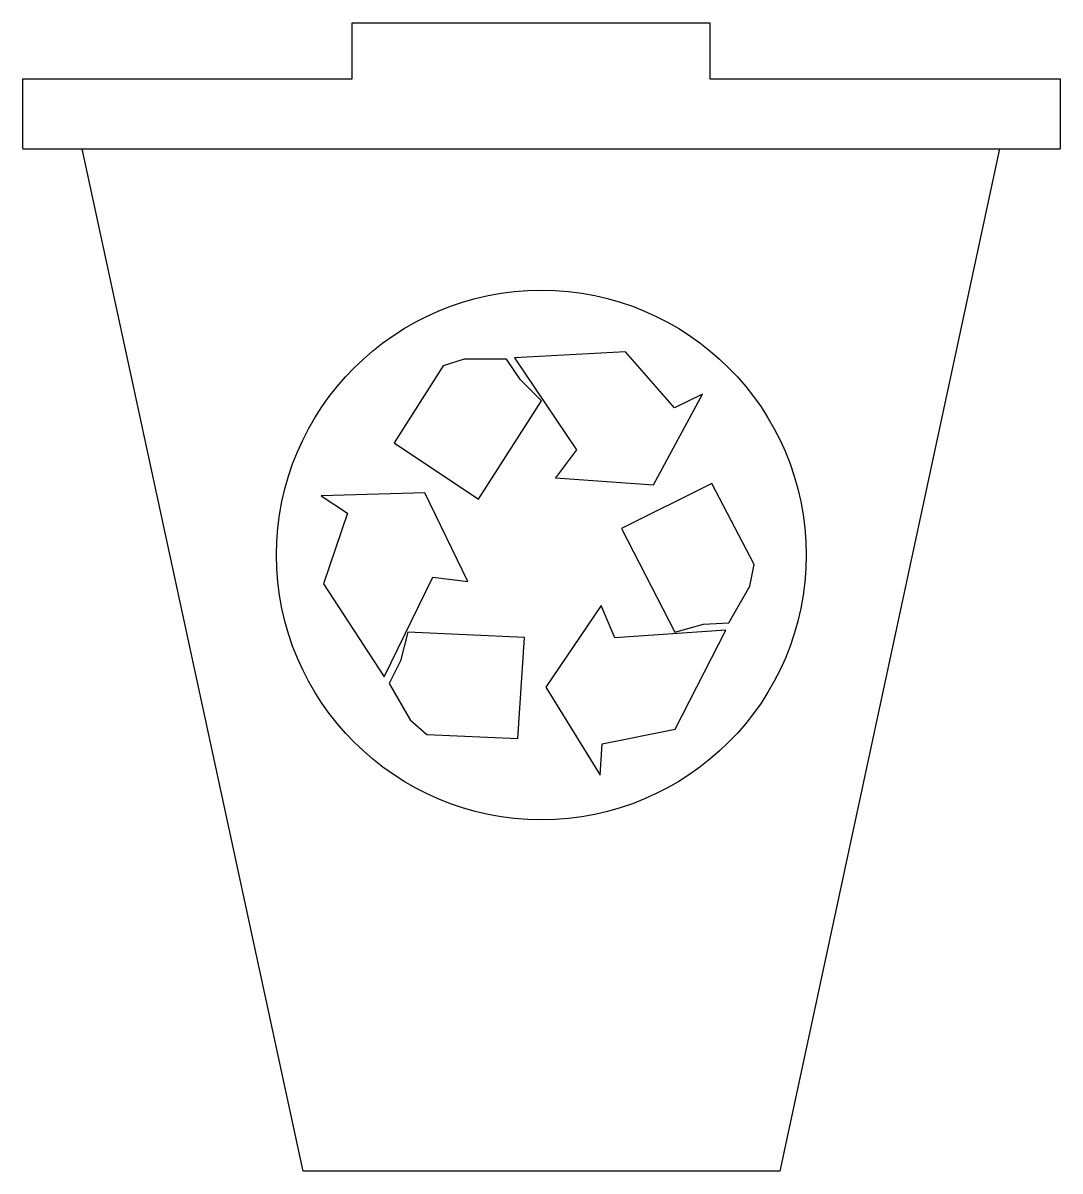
# Model space of a CAD drawing. Extents: x -0.92 to 0.92, y -1.09 to 0.94.
import ezdxf

# ---------------------------------------------------------------- set-up
doc = ezdxf.new("R2010")
doc.units = 0
doc.layers.get('0').update_dxf_attribs({"linetype": 'CONTINUOUS'})

msp = doc.modelspace()

# ---------------------------------------------------------------- linework, layer by layer
at = {"color": 0}
for p, q in [((-0.3343, 0.8418), (-0.3343, 0.9409)), ((-0.3343, 0.9409), (0.2975, 0.9409)), ((0.2975, 0.9409), (0.2975, 0.8418)), ((-0.9166, 0.8418), (-0.3343, 0.8418)), ((-0.9166, 0.718), (-0.9166, 0.8418)), ((0.2975, 0.8418), (0.9169, 0.8418)), ((0.9169, 0.8418), (0.9169, 0.718)), ((-0.9166, 0.718), (0.9169, 0.718)), ((-0.421, -1.0894), (-0.8121, 0.718)), ((0.8098, 0.718), (0.4214, -1.0894)), ((-0.1363, 0.3466), (-0.1734, 0.3343)), ((-0.0619, 0.3466), (-0.1363, 0.3466)), ((-0.0372, 0.3095), (-0.0619, 0.3466)), ((0.1487, 0.359), (-0.0478, 0.3486)), ((-0.0478, 0.3486), (0.0619, 0.1857)), ((0.2354, 0.26), (0.1487, 0.359)), ((-0.1734, 0.3343), (-0.2602, 0.1981)), ((0, 0.2724), (-0.0372, 0.3095)), ((0.1982, 0.1238), (0.2849, 0.2847)), ((0.2849, 0.2847), (0.2354, 0.26)), ((-0.1115, 0.099), (0, 0.2724)), ((-0.2602, 0.1981), (-0.1115, 0.099)), ((0.0619, 0.1857), (0.0248, 0.1362)), ((0.0248, 0.1362), (0.1982, 0.1238)), ((0.3016, 0.1263), (0.1415, 0.047)), ((0.3762, -0.0169), (0.3016, 0.1263)), ((-0.2063, 0.1098), (-0.3891, 0.1044)), ((-0.3891, 0.1044), (-0.3428, 0.0739)), ((-0.1303, -0.0466), (-0.2063, 0.1098)), ((-0.3428, 0.0739), (-0.3853, -0.0508)), ((0.1415, 0.047), (0.2359, -0.1362)), ((0.3683, -0.0553), (0.3762, -0.0169)), ((-0.278, -0.2157), (-0.1918, -0.0392)), ((-0.1918, -0.0392), (-0.1303, -0.0466)), ((-0.3853, -0.0508), (-0.278, -0.2157)), ((0.3312, -0.1197), (0.3683, -0.0553)), ((0.1055, -0.0895), (0.0081, -0.2336)), ((0.1298, -0.1465), (0.1055, -0.0895)), ((0.2866, -0.1226), (0.3312, -0.1197)), ((-0.2359, -0.1362), (-0.2494, -0.1869)), ((-0.03, -0.1461), (-0.2359, -0.1362)), ((0.3258, -0.1329), (0.1298, -0.1465)), ((0.2359, -0.1362), (0.2866, -0.1226)), ((0.2366, -0.3083), (0.3258, -0.1329)), ((-0.0415, -0.3244), (-0.03, -0.1461)), ((-0.2494, -0.1869), (-0.2692, -0.227)), ((-0.2692, -0.227), (-0.2321, -0.2913)), ((0.0081, -0.2336), (0.1041, -0.3891)), ((-0.2321, -0.2913), (-0.2028, -0.3173)), ((-0.2028, -0.3173), (-0.0415, -0.3244)), ((0.1075, -0.3338), (0.2366, -0.3083)), ((0.1041, -0.3891), (0.1075, -0.3338)), ((0.4214, -1.0894), (-0.421, -1.0894))]:
    msp.add_line(p, q, dxfattribs=at)
msp.add_circle((0, 0), 0.4682, dxfattribs=at)

doc.saveas('drawing.dxf')
